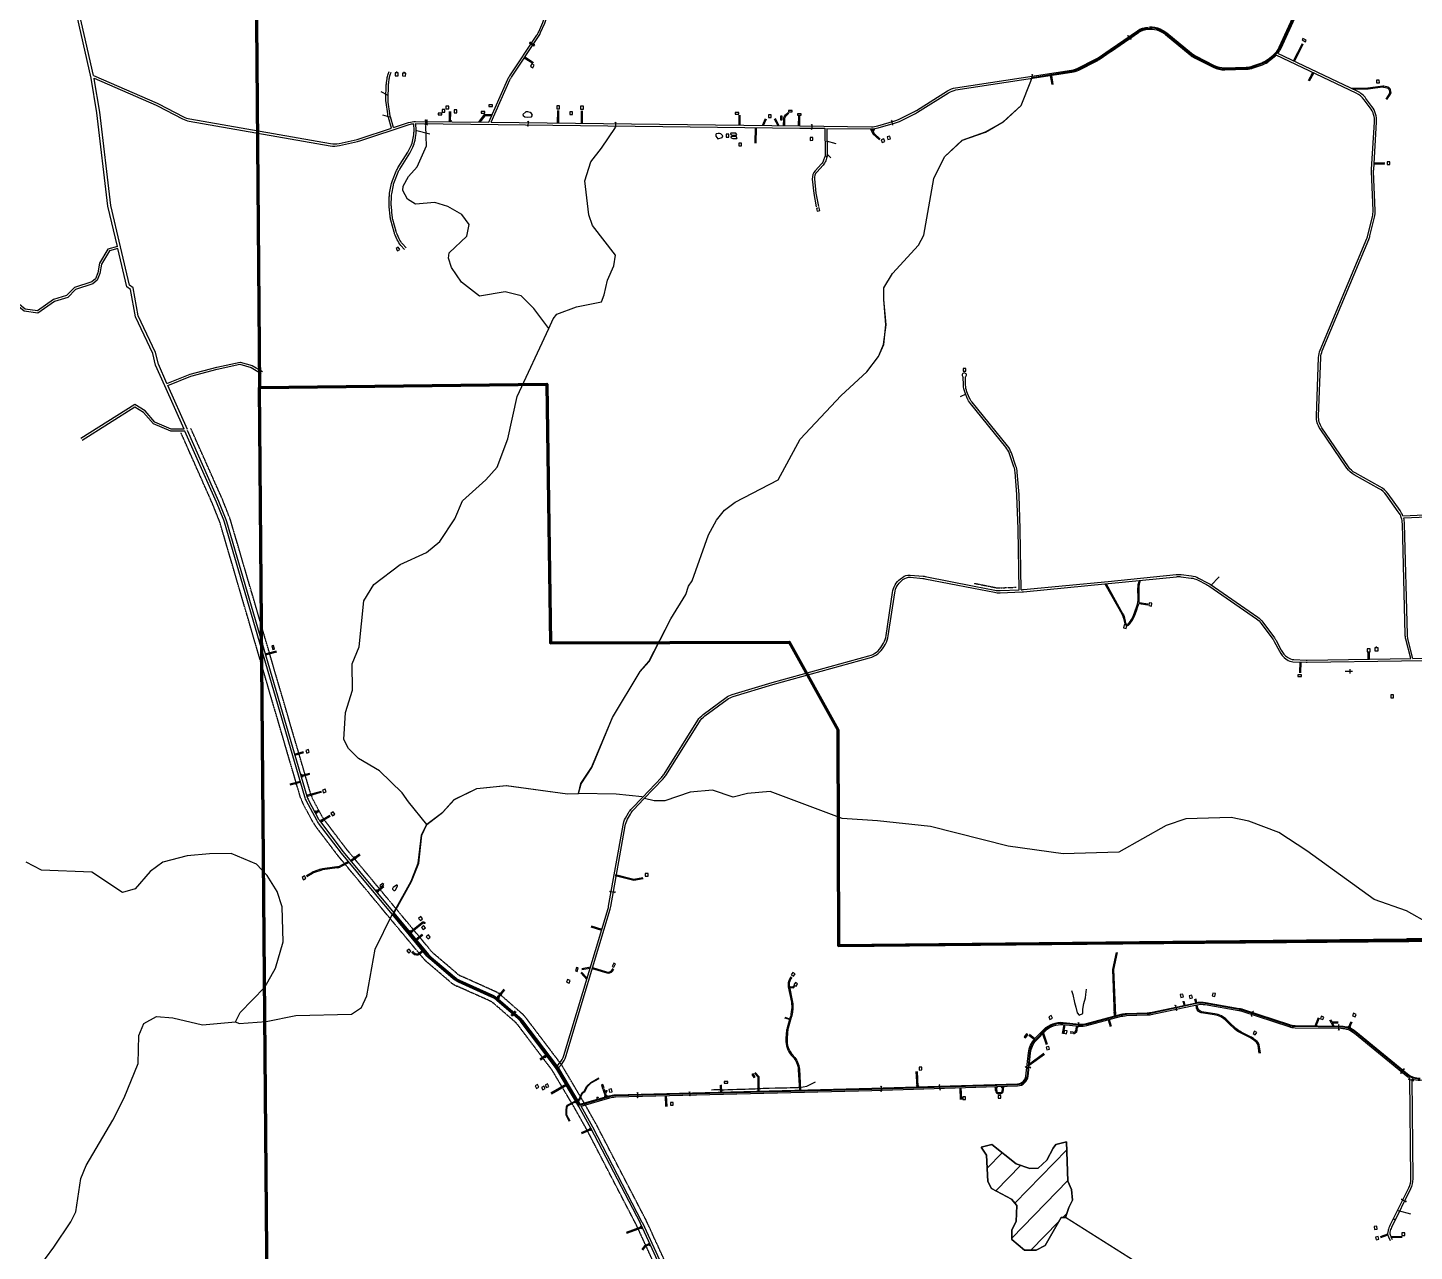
# Model space of a CAD drawing. Header units: inches. Extents: x 2666812 to 2767151, y 580083 to 705712.
# Drawn here: x 2681061 to 2693907, y 652482 to 663811 of the extents above; entities that cross this region are included whole.
import ezdxf

# ---------------------------------------------------------------- set-up
doc = ezdxf.new("R2010")
doc.units = ezdxf.units.IN
doc.header["$MEASUREMENT"] = 0
doc.linetypes.add('PHANTOM', pattern=[2.5, 1.25, -0.25, 0.25, -0.25, 0.25, -0.25])
for name, color, linetype in [('BND-MCD', 42, 'Continuous'), ('HY-SHORE', 5, 'Continuous'), ('PLD-LANDBASE', 252, 'Continuous'), ('PLD-PAR', 1, 'Continuous')]:
    doc.layers.add(name, color=color, linetype=linetype)
doc.layers.add('PLD-REMOTE-BOUNDARY', color=40, linetype='Continuous', lineweight=80)

# ---------------------------------------------------------------- blocks, each defined once
blk = doc.blocks.new('*X14')
at = {"color": 0}
for p, q in [((2689950, 653252), (2690089, 653395)), ((2690207, 652928), (2690687, 653421)), ((2690031, 653041), (2690261, 653278)), ((2690178, 652604), (2690697, 653137)), ((2690651, 652795), (2690690, 652836)), ((2690355, 652492), (2690612, 652756))]:
    blk.add_line(p, q, dxfattribs=at)
blk = doc.blocks.new('DRWAYCULVERT')
for p, q in [((-13, 2), (-10, 0)), ((-10, 0), (-13, -2)), ((-10, 0), (10, 0)), ((13, 2), (10, 0)), ((10, 0), (13, -2))]:
    blk.add_line(p, q)
blk = doc.blocks.new('DWELLING2')
blk.add_lwpolyline([(28, -26), (28, 26), (-23, 26), (-23, -26)], close=True)
blk = doc.blocks.new('HOUSETRL')
blk.add_lwpolyline([(-34, -15), (34, -15), (34, 15), (-34, 15)], close=True)
blk = doc.blocks.new('CULVERT')
for p, q in [((-52, 7), (-41, 0)), ((-41, 0), (-52, -7)), ((-41, 0), (41, 0)), ((52, 7), (41, 0)), ((41, 0), (52, -7))]:
    blk.add_line(p, q)
blk = doc.blocks.new('CULVERT-LONG-PT1')
for p, q in [((-12, 7), (0, 0)), ((0, 0), (-12, -7))]:
    blk.add_line(p, q)
blk = doc.blocks.new('CULVERT-LONG-PT2')
for p, q in [((12, 7), (0, 0)), ((0, 0), (12, -7))]:
    blk.add_line(p, q)
blk = doc.blocks.new('CHURCH')
blk.add_lwpolyline([(-28, -26), (28, -26), (28, 26), (-28, 26)], close=True)
for points in [[(-8, 41), (8, 41)], [(0, 26), (0, 50)]]:
    blk.add_lwpolyline(points)

msp = doc.modelspace()

# ---------------------------------------------------------------- linework, layer by layer
at = {"layer": 'BND-MCD'}
msp.add_lwpolyline([(2693961, 654075, -0.1776), (2693838, 654118), (2693358, 654510, 0.169849), (2693228, 654557), (2692804, 654562, -0.076494), (2692747, 654572), (2692313, 654714, 0.036287), (2692284, 654721), (2691970, 654776, 0.09613), (2691890, 654775), (2691467, 654684, -0.04587), (2691432, 654680), (2691241, 654674, 0.058402), (2691192, 654667), (2690872, 654582, -0.089801), (2690804, 654576), (2690653, 654591, 0.227115), (2690483, 654529), (2690400, 654444, 0.169076), (2690341, 654320), (2690319, 654104, -0.374801), (2690232, 654024), (2688881, 653981), (2686505, 653921, 0.065135), (2686451, 653913), (2686173, 653831), (2685971, 654171, 0.028427), (2685958, 654190), (2685639, 654611, 0.05129), (2685611, 654641), (2685414, 654813, 0.073453), (2685365, 654845), (2685057, 654983, -0.070194), (2685010, 655013), (2684792, 655198, -0.043263), (2684767, 655223), (2684446, 655609), (2684614, 655910), (2684679, 656077), (2684709, 656336), (2684758, 656437), (2684907, 656547), (2685013, 656664), (2685221, 656767), (2685495, 656795), (2686063, 656719), (2686164, 656720), (2686186, 656812), (2686285, 656963), (2686480, 657424), (2686735, 657851), (2686817, 657944), (2687020, 658338), (2687158, 658564), (2687183, 658640), (2687216, 658690), (2687369, 659117), (2687443, 659251), (2687516, 659343), (2687615, 659419), (2688013, 659624), (2688217, 660001), (2688596, 660406), (2688834, 660625), (2688942, 660768), (2688991, 660877), (2689012, 661061), (2688993, 661294), (2688992, 661402), (2689074, 661537), (2689314, 661798), (2689363, 661890), (2689457, 662416), (2689555, 662617), (2689720, 662769), (2689933, 662846), (2690099, 662940), (2690264, 663092), (2690354, 663318), (2690363, 663352), (2690731, 663409, 0.078019), (2690793, 663429), (2690958, 663511, 0.034282), (2690983, 663526), (2691095, 663602, 0.000152), (2691095, 663602), (2691347, 663776, -0.135089), (2691443, 663808), (2691454, 663809, -0.129127), (2691549, 663791), (2691571, 663780, -0.059456), (2691609, 663756), (2691838, 663568, 0.053975), (2691876, 663543), (2692050, 663454, 0.124858), (2692151, 663431), (2692349, 663437, 0.080324), (2692415, 663449), (2692497, 663479, 0.083619), (2692558, 663513), (2692606, 663552, 0.115437), (2692665, 663627), (2692808, 663937, 0.075142)], format="xyb", dxfattribs=at)
at = {"layer": 'HY-SHORE'}
for p, q in [((2690265, 663092), (2690354, 663318)), ((2690354, 663318), (2690357, 663329)), ((2690100, 662940), (2690265, 663092)), ((2684751, 662805), (2684748, 662907)), ((2686377, 662697), (2686505, 662888)), ((2689934, 662847), (2690100, 662940)), ((2684755, 662717), (2684751, 662805)), ((2689554, 662617), (2689719, 662769)), ((2689719, 662769), (2689934, 662847)), ((2684669, 662525), (2684755, 662717)), ((2686279, 662571), (2686377, 662697)), ((2689456, 662416), (2689554, 662617)), ((2684588, 662434), (2684669, 662525)), ((2686223, 662395), (2686279, 662571)), ((2684537, 662304), (2684540, 662345)), ((2684540, 662345), (2684588, 662434)), ((2686260, 662079), (2686223, 662395)), ((2689362, 661890), (2689456, 662416)), ((2684579, 662225), (2684537, 662304)), ((2684655, 662179), (2684579, 662225)), ((2684833, 662193), (2684655, 662179)), ((2684953, 662156), (2684833, 662193)), ((2685083, 662081), (2684953, 662156)), ((2685150, 661988), (2685083, 662081)), ((2686294, 661979), (2686260, 662079)), ((2685128, 661882), (2685150, 661988)), ((2686506, 661707), (2686294, 661979)), ((2684966, 661728), (2685128, 661882)), ((2689313, 661798), (2689362, 661890)), ((2684958, 661678), (2684966, 661728)), ((2686490, 661607), (2686506, 661707)), ((2689074, 661537), (2689313, 661798)), ((2684988, 661590), (2684958, 661678)), ((2685080, 661457), (2684988, 661590)), ((2686433, 661473), (2686490, 661607)), ((2685248, 661327), (2685080, 661457)), ((2686402, 661339), (2686433, 661473)), ((2688993, 661402), (2689074, 661537)), ((2685484, 661367), (2685248, 661327)), ((2685631, 661328), (2685484, 661367)), ((2685749, 661212), (2685631, 661328)), ((2686377, 661272), (2686402, 661339)), ((2688994, 661294), (2688993, 661402)), ((2685888, 661027), (2685749, 661212)), ((2685962, 661159), (2686145, 661228)), ((2686145, 661228), (2686377, 661272)), ((2689013, 661061), (2688994, 661294)), ((2685888, 661027), (2685929, 661117)), ((2685929, 661117), (2685962, 661159)), ((2688990, 660877), (2689013, 661061)), ((2685596, 660396), (2685888, 661027)), ((2688942, 660768), (2688990, 660877)), ((2688835, 660625), (2688942, 660768)), ((2688596, 660406), (2688835, 660625)), ((2685509, 660004), (2685596, 660396)), ((2688217, 660001), (2688596, 660406)), ((2685411, 659744), (2685509, 660004)), ((2688013, 659624), (2688217, 660001)), ((2685304, 659626), (2685411, 659744)), ((2685090, 659432), (2685304, 659626)), ((2687616, 659419), (2688013, 659624)), ((2685017, 659264), (2685090, 659432)), ((2687517, 659343), (2687616, 659419)), ((2684878, 659055), (2685017, 659264)), ((2687369, 659117), (2687442, 659251)), ((2687442, 659251), (2687517, 659343)), ((2684754, 658953), (2684878, 659055)), ((2687216, 658690), (2687369, 659117)), ((2684513, 658842), (2684754, 658953)), ((2684266, 658656), (2684513, 658842)), ((2684175, 658505), (2684266, 658656)), ((2687159, 658565), (2687183, 658640)), ((2687183, 658640), (2687216, 658690)), ((2684131, 658079), (2684175, 658505)), ((2687020, 658338), (2687159, 658565)), ((2686816, 657944), (2687020, 658338)), ((2684066, 657921), (2684131, 658079)), ((2684069, 657679), (2684066, 657921)), ((2686480, 657424), (2686734, 657851)), ((2686734, 657851), (2686816, 657944)), ((2684004, 657470), (2684069, 657679)), ((2683990, 657220), (2684004, 657470)), ((2686286, 656963), (2686480, 657424)), ((2684033, 657137), (2683990, 657220)), ((2684126, 657046), (2684033, 657137)), ((2684319, 656932), (2684126, 657046)), ((2686187, 656811), (2686286, 656963)), ((2684530, 656726), (2684319, 656932)), ((2686163, 656720), (2686187, 656811)), ((2684589, 656643), (2684530, 656726)), ((2685014, 656665), (2685221, 656767)), ((2685221, 656767), (2685496, 656795)), ((2685496, 656795), (2686063, 656718)), ((2686063, 656718), (2686163, 656720)), ((2686514, 656715), (2686163, 656720)), ((2686755, 656689), (2686514, 656715)), ((2687197, 656732), (2686964, 656654)), ((2687405, 656751), (2687197, 656732)), ((2687597, 656686), (2687405, 656751)), ((2687730, 656721), (2687597, 656686)), ((2687938, 656740), (2687730, 656721)), ((2688608, 656489), (2687938, 656740)), ((2684760, 656434), (2684589, 656643)), ((2684907, 656547), (2685014, 656665)), ((2686864, 656653), (2686776, 656675)), ((2686964, 656654), (2686864, 656653)), ((2684712, 656335), (2684760, 656434)), ((2684760, 656434), (2684907, 656547)), ((2688934, 656468), (2688608, 656489)), ((2689426, 656416), (2688934, 656468)), ((2691792, 656485), (2691609, 656424)), ((2692209, 656498), (2691792, 656485)), ((2692375, 656466), (2692209, 656498)), ((2692652, 656361), (2692375, 656466)), ((2684683, 656075), (2684712, 656335)), ((2690145, 656232), (2689426, 656416)), ((2691609, 656424), (2691170, 656177)), ((2692912, 656189), (2692652, 656361)), ((2690654, 656163), (2690145, 656232)), ((2691170, 656177), (2690654, 656163)), ((2693534, 655738), (2692912, 656189)), ((2681188, 656012), (2681045, 656085)), ((2682312, 656084), (2682196, 655999)), ((2682537, 656144), (2682312, 656084)), ((2682744, 656163), (2682537, 656144)), ((2682945, 656166), (2682744, 656163)), ((2683179, 656068), (2682945, 656166)), ((2683280, 655961), (2683179, 656068)), ((2684616, 655907), (2684683, 656075)), ((2681655, 655992), (2681188, 656012)), ((2681940, 655804), (2681655, 655992)), ((2682196, 655999), (2682057, 655839)), ((2683373, 655812), (2683280, 655961)), ((2682057, 655839), (2681940, 655804)), ((2683417, 655671), (2683373, 655812)), ((2684447, 655852), (2684442, 655846)), ((2684443, 655831), (2684452, 655824)), ((2684477, 655872), (2684447, 655852)), ((2684457, 655616), (2684616, 655907)), ((2684467, 655826), (2684471, 655833)), ((2684471, 655833), (2684486, 655865)), ((2684484, 655871), (2684483, 655872)), ((2683429, 655346), (2683417, 655671)), ((2693835, 655633), (2693534, 655738)), ((2684280, 655281), (2684438, 655600)), ((2694053, 655510), (2693835, 655633)), ((2683356, 655104), (2683429, 655346)), ((2684202, 654847), (2684280, 655281)), ((2683258, 654927), (2683356, 655104)), ((2683028, 654692), (2683258, 654927)), ((2684153, 654738), (2684202, 654847)), ((2682137, 654590), (2682254, 654657)), ((2682254, 654657), (2682404, 654643)), ((2682404, 654643), (2682679, 654579)), ((2682987, 654608), (2683028, 654692)), ((2683270, 654611), (2683545, 654664)), ((2683545, 654664), (2684062, 654678)), ((2684062, 654678), (2684153, 654738)), ((2682089, 654481), (2682137, 654590)), ((2682679, 654579), (2682987, 654608)), ((2682987, 654608), (2683021, 654591)), ((2683021, 654591), (2683270, 654611)), ((2682083, 654222), (2682089, 654481)), ((2681954, 653904), (2682083, 654222)), ((2681848, 653695), (2681954, 653904)), ((2681603, 653275), (2681848, 653695)), ((2689993, 653471), (2689893, 653445)), ((2689893, 653445), (2689993, 653471)), ((2690220, 653291), (2689993, 653471)), ((2689993, 653471), (2690220, 653291)), ((2690685, 653496), (2690585, 653470)), ((2690585, 653470), (2690685, 653496)), ((2690697, 653130), (2690685, 653496)), ((2690685, 653496), (2690697, 653130)), ((2689893, 653445), (2689944, 653371)), ((2689944, 653371), (2689893, 653445)), ((2689944, 653371), (2689955, 653129)), ((2689955, 653129), (2689944, 653371)), ((2690560, 653436), (2690503, 653327)), ((2690503, 653327), (2690560, 653436)), ((2690585, 653470), (2690560, 653436)), ((2690560, 653436), (2690585, 653470)), ((2681554, 653157), (2681603, 653275)), ((2690346, 653250), (2690220, 653291)), ((2690220, 653291), (2690346, 653250)), ((2690421, 653251), (2690346, 653250)), ((2690346, 653250), (2690421, 653251)), ((2690503, 653327), (2690421, 653251)), ((2690421, 653251), (2690503, 653327)), ((2681508, 652848), (2681554, 653157)), ((2689955, 653129), (2689990, 653063)), ((2689990, 653063), (2689955, 653129)), ((2690731, 653055), (2690697, 653130)), ((2690697, 653130), (2690731, 653055)), ((2689990, 653063), (2690174, 652965)), ((2690174, 652965), (2689990, 653063)), ((2690174, 652965), (2690225, 652907)), ((2690225, 652907), (2690174, 652965)), ((2690741, 652955), (2690731, 653055)), ((2690731, 653055), (2690741, 652955)), ((2681459, 652756), (2681508, 652848)), ((2690225, 652907), (2690218, 652757)), ((2690218, 652757), (2690225, 652907)), ((2690676, 652796), (2690708, 652888)), ((2690708, 652888), (2690676, 652796)), ((2690708, 652888), (2690741, 652955)), ((2690741, 652955), (2690708, 652888)), ((2681303, 652521), (2681459, 652756)), ((2690218, 652757), (2690177, 652682)), ((2690177, 652682), (2690218, 652757)), ((2690487, 652535), (2690634, 652795)), ((2690634, 652795), (2690487, 652535)), ((2690634, 652795), (2690676, 652796)), ((2690676, 652796), (2690634, 652795)), ((2691322, 652386), (2690676, 652796)), ((2690177, 652682), (2690178, 652590)), ((2690178, 652590), (2690177, 652682)), ((2690178, 652590), (2690296, 652492)), ((2690296, 652492), (2690178, 652590)), ((2681147, 652311), (2681303, 652521)), ((2690296, 652492), (2690405, 652493)), ((2690405, 652493), (2690296, 652492)), ((2690405, 652493), (2690487, 652535)), ((2690487, 652535), (2690405, 652493))]:
    msp.add_line(p, q, dxfattribs=at)
for points in [[(2685695, 663033), (2685675, 663033), (2685648, 663009), (2685652, 662999), (2685667, 662988), (2685693, 662982), (2685727, 662985), (2685739, 663002), (2685727, 663018), (2685715, 663027), (2685695, 663033)], [(2687471, 662831), (2687457, 662833), (2687440, 662830), (2687435, 662822), (2687435, 662806), (2687454, 662783), (2687495, 662794), (2687500, 662810), (2687488, 662823), (2687481, 662828), (2687471, 662831)], [(2687609, 662834), (2687590, 662836), (2687576, 662836), (2687572, 662833), (2687575, 662822), (2687590, 662818), (2687611, 662816), (2687629, 662817), (2687631, 662824), (2687621, 662834), (2687609, 662834)], [(2687612, 662804), (2687592, 662805), (2687579, 662805), (2687575, 662802), (2687577, 662791), (2687593, 662787), (2687614, 662785), (2687632, 662786), (2687634, 662793), (2687624, 662803), (2687612, 662804)]]:
    msp.add_lwpolyline(points, dxfattribs=at)
for centre, radius, start, end in [((2684449, 655839), 10, 138.8024, 230.6381), ((2684458, 655832), 10, 231.2306, 325.9341), ((2684480, 655868), 5, 51.1812, 126.0032), ((2684481, 655867), 5, 335.8894, 51.1812)]:
    msp.add_arc(centre, radius, start, end, dxfattribs=at)
at = {"layer": 'PLD-LANDBASE'}
for p, q in [((2684333, 663222), (2684391, 663189)), ((2684349, 663006), (2684413, 662986)), ((2684785, 662825), (2684652, 662859)), ((2688550, 662735), (2688461, 662761)), ((2688465, 662644), (2688501, 662607)), ((2689704, 660398), (2689755, 660421)), ((2692098, 658728), (2692021, 658646)), ((2683261, 658014), (2683366, 658043)), ((2683264, 658004), (2683368, 658033)), ((2683533, 657086), (2683616, 657109)), ((2683536, 657077), (2683618, 657099)), ((2683586, 656833), (2683490, 656806)), ((2683589, 656823), (2683493, 656797)), ((2683591, 656888), (2683674, 656910)), ((2683594, 656878), (2683676, 656900)), ((2683645, 656704), (2683782, 656744)), ((2683648, 656694), (2683785, 656735)), ((2683722, 656549), (2683760, 656569)), ((2683726, 656540), (2683765, 656560)), ((2683768, 656465), (2683861, 656521)), ((2683774, 656457), (2683866, 656512)), ((2683925, 656042), (2683791, 656023)), ((2684032, 656091), (2683956, 656052)), ((2684039, 656083), (2683959, 656043)), ((2684050, 656101), (2684136, 656162)), ((2684056, 656093), (2684141, 656154)), ((2683695, 655990), (2683641, 655958)), ((2683700, 655981), (2683647, 655949)), ((2683773, 656019), (2683715, 655999)), ((2683775, 656009), (2683719, 655990)), ((2683928, 656033), (2683793, 656014)), ((2686502, 655961), (2686676, 655919)), ((2686505, 655970), (2686677, 655929)), ((2686676, 655919), (2686763, 655933)), ((2686677, 655929), (2686761, 655943)), ((2684288, 655815), (2684355, 655868)), ((2684294, 655807), (2684361, 655860)), ((2684601, 655438), (2684713, 655527)), ((2684608, 655430), (2684719, 655519)), ((2684657, 655372), (2684715, 655418)), ((2684663, 655364), (2684721, 655411)), ((2684738, 655512), (2684733, 655518)), ((2684746, 655518), (2684740, 655525)), ((2686277, 655487), (2686378, 655456)), ((2686280, 655497), (2686380, 655465)), ((2684630, 655243), (2684620, 655254)), ((2684637, 655250), (2684628, 655260)), ((2684719, 655265), (2684691, 655244)), ((2684726, 655257), (2684696, 655236)), ((2686241, 655000), (2686184, 655061)), ((2686244, 655011), (2686191, 655068)), ((2686274, 655112), (2686195, 655098)), ((2686271, 655101), (2686196, 655088)), ((2686291, 655100), (2686425, 655059)), ((2686294, 655110), (2686422, 655070)), ((2686476, 655088), (2686484, 655099)), ((2686480, 655077), (2686492, 655093)), ((2685409, 654830), (2685474, 654908)), ((2685417, 654823), (2685481, 654902)), ((2688117, 654935), (2688152, 654932)), ((2688118, 654925), (2688157, 654922)), ((2688152, 654932), (2688160, 654942)), ((2688157, 654922), (2688168, 654936)), ((2691775, 654760), (2691766, 654797)), ((2691785, 654762), (2691776, 654799)), ((2691882, 654783), (2691874, 654818)), ((2691892, 654785), (2691883, 654820)), ((2691080, 654627), (2691098, 654565)), ((2692988, 654570), (2693020, 654647)), ((2692999, 654570), (2693029, 654644)), ((2690472, 654503), (2690506, 654399)), ((2690659, 654580), (2690645, 654498)), ((2690669, 654579), (2690654, 654497)), ((2690751, 654499), (2690719, 654503)), ((2690748, 654510), (2690720, 654513)), ((2690764, 654514), (2690762, 654513)), ((2690773, 654508), (2690765, 654503)), ((2690775, 654569), (2690772, 654529)), ((2690785, 654568), (2690782, 654524)), ((2690795, 654563), (2690791, 654558)), ((2690796, 654594), (2690793, 654600)), ((2690796, 654594), (2690795, 654563)), ((2690798, 654557), (2690795, 654563)), ((2690800, 654600), (2690796, 654594)), ((2691070, 654625), (2691089, 654562)), ((2693154, 654568), (2693126, 654621)), ((2693145, 654606), (2693134, 654626)), ((2693145, 654606), (2693203, 654606)), ((2693150, 654596), (2693203, 654596)), ((2693166, 654568), (2693150, 654596)), ((2693298, 654555), (2693321, 654611)), ((2693308, 654551), (2693331, 654607)), ((2690385, 654443), (2690337, 654480)), ((2690392, 654450), (2690343, 654488)), ((2690464, 654495), (2690497, 654396)), ((2685864, 654298), (2685806, 654260)), ((2685870, 654290), (2685812, 654251)), ((2690340, 654205), (2690482, 654308)), ((2690341, 654219), (2690476, 654316)), ((2687829, 654094), (2687793, 654132)), ((2687839, 654098), (2687800, 654139)), ((2689300, 654004), (2689293, 654148)), ((2689310, 654005), (2689303, 654148)), ((2686046, 654026), (2685908, 653946)), ((2686051, 654017), (2685913, 653937)), ((2686399, 653985), (2686410, 653952)), ((2687481, 653956), (2687479, 654019)), ((2687491, 653956), (2687489, 654023)), ((2687828, 653964), (2687829, 654094)), ((2687838, 653965), (2687839, 654098)), ((2689696, 653997), (2689701, 653887)), ((2689706, 653997), (2689711, 653887)), ((2690028, 653970), (2690028, 654007)), ((2690038, 653970), (2690038, 654007)), ((2690089, 654009), (2690089, 653970)), ((2690099, 654009), (2690099, 653970)), ((2686120, 653870), (2686127, 653869)), ((2686127, 653869), (2686163, 653887)), ((2686131, 653860), (2686127, 653855)), ((2686131, 653860), (2686168, 653878)), ((2686167, 653892), (2686163, 653887)), ((2686168, 653878), (2686174, 653877)), ((2686390, 653982), (2686413, 653912)), ((2686410, 653952), (2686422, 653977)), ((2686415, 653938), (2686431, 653973)), ((2686415, 653938), (2686423, 653915)), ((2686967, 653923), (2686971, 653822)), ((2686977, 653923), (2686981, 653822)), ((2687193, 653951), (2687189, 653957)), ((2687194, 653923), (2687191, 653917)), ((2687196, 653957), (2687193, 653951)), ((2687193, 653951), (2687194, 653923)), ((2687198, 653918), (2687194, 653923)), ((2690070, 653950), (2690058, 653950)), ((2690070, 653940), (2690059, 653940)), ((2686280, 653620), (2686187, 653578)), ((2686285, 653611), (2686191, 653569)), ((2693876, 652826), (2693761, 652857)), ((2686609, 652658), (2686751, 652711)), ((2686612, 652649), (2686756, 652702)), ((2693660, 652641), (2693591, 652617)), ((2693662, 652631), (2693594, 652607)), ((2693796, 652620), (2693691, 652617)), ((2693796, 652610), (2693695, 652607)), ((2686774, 652534), (2686749, 652499)), ((2686780, 652525), (2686757, 652493)), ((2686824, 652553), (2686774, 652534)), ((2686828, 652544), (2686780, 652525))]:
    msp.add_line(p, q, dxfattribs=at)
for points in [[(2681649, 663345), (2681315, 664821), (2681309, 665298), (2681316, 665400)], [(2681670, 663370), (2681341, 664824), (2681335, 665297), (2681342, 665389)], [(2691258, 663733), (2691279, 663709)], [(2692787, 663504), (2692871, 663667)], [(2692796, 663499), (2692879, 663662)], [(2685661, 663532), (2685741, 663483)], [(2685667, 663541), (2685746, 663491)], [(2690367, 663372), (2690358, 663333)], [(2690535, 663369), (2690549, 663286)], [(2690545, 663370), (2690559, 663287)], [(2692926, 663324), (2692967, 663396)], [(2692935, 663320), (2692976, 663392)], [(2692953, 663379), (2692957, 663386), (2692966, 663371), (2692970, 663378)], [(2681892, 661786), (2681804, 662159), (2681702, 663025), (2681649, 663345)], [(2681677, 663338), (2681675, 663345)], [(2681920, 661783), (2681830, 662164), (2681728, 663029), (2681677, 663338)], [(2684969, 662940), (2684970, 663035)], [(2684979, 662940), (2684980, 663035)], [(2685363, 663005), (2685291, 663007), (2685236, 662937)], [(2685359, 662995), (2685296, 662996), (2685249, 662937)], [(2685970, 662928), (2685971, 663044)], [(2685980, 662928), (2685981, 663044)], [(2686191, 662926), (2686192, 663042)], [(2686201, 662926), (2686202, 663041)], [(2687652, 662909), (2687653, 663003)], [(2687662, 662908), (2687663, 663002)], [(2688203, 662900), (2688205, 662996)], [(2688214, 662902), (2688215, 662996)], [(2684745, 662952), (2684746, 662915)], [(2684759, 662952), (2684760, 662915)], [(2685696, 662939), (2685695, 662904)], [(2686506, 662930), (2686505, 662893)], [(2687801, 662744), (2687803, 662887)], [(2687811, 662744), (2687813, 662887)], [(2687867, 662906), (2687896, 662972)], [(2687878, 662906), (2687905, 662968)], [(2688012, 662904), (2687981, 662966)], [(2688024, 662904), (2687990, 662970)], [(2688324, 662908), (2688324, 662875)], [(2688868, 662875), (2688892, 662829), (2688952, 662772)], [(2688879, 662875), (2688889, 662857)], [(2688889, 662857), (2688897, 662876)], [(2688894, 662846), (2688908, 662877)], [(2689064, 662948), (2689074, 662916)], [(2688894, 662846), (2688900, 662835), (2688959, 662779)], [(2688466, 662616), (2688461, 662620), (2688456, 662621), (2688450, 662621), (2688450, 662621), (2688447, 662622)], [(2693534, 662562), (2693633, 662559)], [(2693534, 662552), (2693632, 662549)], [(2681897, 661767), (2681817, 661745), (2681745, 661623), (2681729, 661535), (2681705, 661473), (2681664, 661441), (2681504, 661389), (2681432, 661315), (2681308, 661278), (2681156, 661170), (2681029, 661187), (2680853, 661330), (2680760, 661419), (2680662, 661459), (2680603, 661541), (2680567, 661636)], [(2681892, 661786), (2681804, 661762), (2681727, 661630), (2681710, 661541), (2681689, 661485), (2681654, 661458), (2681493, 661406), (2681421, 661332), (2681300, 661296), (2681151, 661190), (2681037, 661205), (2680866, 661345), (2680771, 661436), (2680675, 661475), (2680621, 661551), (2680585, 661643)], [(2682331, 660497), (2682246, 660686), (2682220, 660794), (2682058, 661134), (2682014, 661389), (2681980, 661413), (2681897, 661767)], [(2682351, 660516), (2682271, 660695), (2682245, 660803), (2682083, 661143), (2682038, 661404), (2682004, 661429), (2681920, 661783)], [(2682351, 660516), (2682567, 660604), (2682813, 660669), (2683028, 660716), (2683140, 660684), (2683235, 660628)], [(2682359, 660498), (2682573, 660585), (2682817, 660650), (2683027, 660696), (2683132, 660665), (2683225, 660611)], [(2682510, 660095), (2682331, 660497)], [(2682540, 660091), (2682359, 660498)], [(2682510, 660095), (2682390, 660095), (2682239, 660159), (2682148, 660263), (2682053, 660322), (2681554, 660008)], [(2682518, 660075), (2682386, 660076), (2682227, 660143), (2682135, 660248), (2682053, 660299), (2681565, 659991)], [(2691355, 658481), (2691439, 658467)], [(2691357, 658490), (2691441, 658477)], [(2693478, 658026), (2693478, 657965)], [(2693488, 658026), (2693488, 657965)], [(2692846, 657939), (2692844, 657839)], [(2692856, 657938), (2692854, 657839)], [(2693334, 657852), (2693266, 657850)], [(2693313, 657831), (2693313, 657872)], [(2683538, 656821), (2683547, 656824), (2683542, 656808), (2683550, 656810)], [(2683546, 656831), (2683540, 656830)], [(2683555, 656801), (2683549, 656800)], [(2684085, 656130), (2684094, 656136), (2684094, 656116), (2684103, 656123)], [(2691131, 654662), (2691113, 655091), (2691147, 655248)], [(2691141, 654664), (2691123, 655090), (2691158, 655248)], [(2690732, 654898), (2690744, 654859), (2690758, 654786), (2690770, 654741), (2690785, 654690), (2690802, 654667), (2690802, 654667), (2690835, 654683), (2690835, 654723), (2690845, 654776), (2690860, 654829), (2690865, 654859), (2690870, 654909)], [(2685436, 654867), (2685442, 654874), (2685448, 654858), (2685453, 654864)], [(2688119, 654627), (2688076, 654641)], [(2688121, 654632), (2688077, 654646)], [(2691128, 654686), (2691128, 654696), (2691142, 654687), (2691142, 654697)], [(2686217, 653965), (2686242, 654011), (2686277, 654046), (2686351, 654087)], [(2686223, 653961), (2686247, 654007), (2686281, 654041), (2686354, 654081)], [(2687498, 653976), (2687513, 653978), (2687547, 653979), (2687593, 653979), (2687632, 653983), (2687668, 653982), (2687708, 653983), (2687742, 653987), (2687774, 653986), (2687799, 653987), (2687819, 653989), (2687822, 653989)], [(2687846, 653989), (2687854, 653989), (2687876, 653992), (2687929, 653992), (2687986, 653996), (2688039, 653994), (2688093, 653997), (2688124, 654000), (2688146, 653998), (2688178, 654000), (2688194, 654000), (2688203, 654000)], [(2688226, 654002), (2688245, 654005), (2688278, 654011), (2688358, 654050)], [(2686122, 653865), (2686057, 653832), (2686050, 653816), (2686047, 653792), (2686047, 653770), (2686047, 653744), (2686076, 653687)], [(2686125, 653859), (2686063, 653827), (2686057, 653814), (2686054, 653791), (2686054, 653770), (2686054, 653746), (2686082, 653690)], [(2686131, 653860), (2686127, 653869)], [(2686163, 653887), (2686168, 653878)], [(2686165, 653886), (2686169, 653890)], [(2686169, 653890), (2686173, 653898), (2686182, 653920), (2686199, 653953), (2686217, 653965)], [(2686175, 653884), (2686170, 653881)], [(2686175, 653884), (2686179, 653895), (2686188, 653917), (2686204, 653948), (2686223, 653961)], [(2686330, 653907), (2686333, 653898), (2686344, 653911), (2686345, 653903)], [(2687472, 653976), (2687462, 653976), (2687448, 653977), (2687433, 653977), (2687416, 653977), (2687395, 653975)], [(2693713, 652784), (2693716, 652778), (2693724, 652778), (2693727, 652775), (2693730, 652774)], [(2693669, 652617), (2693685, 652583)], [(2693691, 652617), (2693703, 652592)]]:
    msp.add_lwpolyline(points, dxfattribs=at)
for points in [[(2685333, 662936), (2685509, 663336, -0.043603), (2685526, 663366), (2685778, 663742, 0.044924), (2685795, 663774), (2685833, 663861, 0.092282), (2685850, 663933), (2685855, 664053, -0.203961), (2685922, 664195), (2686146, 664392, -0.106634), (2686219, 664433), (2686317, 664463, -0.040718), (2686349, 664470), (2686459, 664485, 0.072768), (2686514, 664501), (2686640, 664558, -0.121229), (2686734, 664576), (2686871, 664568, 0.0647), (2686922, 664572), (2687039, 664596, 0.179056), (2687083, 664623), (2687093, 664637, 0.167579), (2687109, 664683), (2687108, 664874)], [(2685354, 662936), (2685527, 663328, -0.043603), (2685543, 663355), (2685794, 663731, 0.044924), (2685813, 663766), (2685852, 663853, 0.092282), (2685870, 663932), (2685875, 664053, -0.203961), (2685936, 664180), (2686159, 664377, -0.106634), (2686225, 664414), (2686323, 664444, -0.040718), (2686352, 664451), (2686461, 664466, 0.072768), (2686523, 664483), (2686648, 664540, -0.121229), (2686733, 664556), (2686871, 664548, 0.064067), (2686921, 664552), (2687050, 664578, 0.179706), (2687094, 664605), (2687113, 664630, 0.167579), (2687129, 664677), (2687128, 664874)], [(2691453, 663819, -0.129127), (2691553, 663800), (2691575, 663789, -0.059456), (2691615, 663763), (2691844, 663576, 0.053975), (2691880, 663552), (2692054, 663463, 0.124858), (2692150, 663441), (2692349, 663447, 0.080324), (2692412, 663458), (2692494, 663488, 0.083619), (2692552, 663521), (2692600, 663559, 0.115437), (2692656, 663631), (2692798, 663941, 0.075142)], [(2692642, 663572, 0.068681), (2692674, 663623), (2692817, 663933, 0.075142)], [(2685354, 662936), (2688214, 662902, 0.000434), (2688214, 662902), (2688878, 662895, 0.073581), (2688936, 662903), (2689095, 662950, 0.043741), (2689128, 662962), (2689277, 663036, 0.025416), (2689294, 663046), (2689582, 663226, -0.102389), (2689658, 663255), (2690730, 663419, 0.078019), (2690789, 663438), (2690954, 663520, 0.034282), (2690977, 663534), (2691089, 663610, 0.000152), (2691089, 663611), (2691342, 663784, -0.135089), (2691442, 663818)], [(2688465, 662879), (2688877, 662875, 0.073581), (2688941, 662884), (2689101, 662931, 0.043741), (2689137, 662944), (2689286, 663018, 0.025416), (2689305, 663029), (2689593, 663209, -0.102389), (2689661, 663235), (2690733, 663399, 0.078019), (2690798, 663420), (2690963, 663502, 0.034282), (2690989, 663517), (2691100, 663594, 0.000152), (2691101, 663594), (2691353, 663767, -0.135089), (2691443, 663798), (2691455, 663799, -0.129127), (2691544, 663782), (2691567, 663771, -0.059456), (2691603, 663748), (2691831, 663560, 0.053975), (2691871, 663534), (2692045, 663445, 0.124858), (2692151, 663421), (2692349, 663427, 0.080324), (2692418, 663439), (2692501, 663469, 0.083619), (2692564, 663505), (2692613, 663544, 0.022479), (2692627, 663557)], [(2693874, 657970), (2693829, 658149, -0.054901), (2693823, 658193), (2693797, 659218, 0.150885), (2693759, 659330), (2693648, 659485, 0.110391), (2693582, 659543), (2693350, 659672, -0.116896), (2693282, 659734), (2693034, 660096, -0.160867), (2693000, 660217), (2693021, 660758, -0.089202), (2693036, 660827), (2693467, 661860, 0.038091), (2693477, 661889), (2693520, 662063, 0.071146), (2693525, 662119), (2693510, 662480, -0.026183), (2693511, 662501), (2693538, 662938, 0.179132), (2693499, 663071), (2693443, 663145, 0.121217), (2693369, 663205), (2692627, 663557)], [(2693802, 659292, 0.0639), (2693775, 659341), (2693664, 659496, 0.110391), (2693592, 659560), (2693360, 659689, -0.116896), (2693298, 659745), (2693051, 660108, -0.160867), (2693020, 660216), (2693041, 660757, -0.089202), (2693055, 660819), (2693485, 661852, 0.038091), (2693496, 661884), (2693539, 662058, 0.071146), (2693545, 662120), (2693530, 662481, -0.026183), (2693531, 662500), (2693558, 662937, 0.179132), (2693514, 663083), (2693459, 663157, 0.121217), (2693378, 663223), (2692642, 663572)], [(2681670, 663370), (2682259, 663113, -0.016809), (2682271, 663107), (2682504, 662986, 0.076508), (2682562, 662967), (2683867, 662739, 0.098385), (2683945, 662741), (2684112, 662778, 0.024364), (2684131, 662783), (2684432, 662882)], [(2684432, 662882), (2684402, 662981, -0.040837), (2684396, 663013), (2684381, 663120, -0.039723), (2684380, 663152), (2684383, 663282, -0.027553), (2684385, 663304), (2684390, 663339, -0.055862), (2684401, 663383), (2684410, 663406)], [(2684451, 662889), (2684422, 662987, -0.040837), (2684415, 663016), (2684401, 663123, -0.039723), (2684400, 663151), (2684403, 663282, -0.027553), (2684405, 663302), (2684410, 663337, -0.055862), (2684420, 663376), (2684428, 663399)], [(2681675, 663345), (2682251, 663094, -0.016809), (2682262, 663089), (2682495, 662968, 0.076508), (2682558, 662947), (2683863, 662719, 0.098385), (2683949, 662721), (2684116, 662759, 0.024364), (2684137, 662764), (2684596, 662915, -0.059358), (2684638, 662923)], [(2693654, 663146), (2693687, 663196, 0.219421), (2693691, 663221), (2693686, 663239, 0.271134), (2693664, 663260), (2693625, 663269, 0.090125), (2693615, 663270), (2693478, 663253), (2693321, 663250)], [(2693645, 663151), (2693676, 663198, 0.219421), (2693680, 663223), (2693678, 663230, 0.271134), (2693656, 663251), (2693625, 663259, 0.090125), (2693614, 663260), (2693479, 663243), (2693342, 663241)], [(2688064, 662904), (2688066, 662968, -0.203921), (2688082, 663004), (2688106, 663026)], [(2688074, 662904), (2688075, 662963, -0.203921), (2688092, 662999), (2688113, 663019)], [(2684553, 661759), (2684519, 661796, -0.078679), (2684485, 661849), (2684466, 661891, -0.03657), (2684456, 661918), (2684425, 662030, -0.04578), (2684418, 662066), (2684410, 662153, -0.028657), (2684409, 662176), (2684411, 662246, -0.041389), (2684414, 662279), (2684429, 662358, -0.049304), (2684440, 662396), (2684475, 662483, -0.043493), (2684491, 662514), (2684583, 662660), (2684610, 662715, 0.075702), (2684629, 662772), (2684637, 662821, 0.048373), (2684640, 662860), (2684638, 662923)], [(2684568, 661772), (2684534, 661810, -0.078679), (2684503, 661857), (2684484, 661899, -0.03657), (2684475, 661924), (2684444, 662035, -0.04578), (2684438, 662068), (2684430, 662155, -0.028657), (2684429, 662176), (2684431, 662245, -0.041389), (2684434, 662275), (2684449, 662354, -0.049304), (2684459, 662388), (2684494, 662475, -0.043493), (2684508, 662503), (2684600, 662651), (2684628, 662706, 0.075702), (2684649, 662769), (2684657, 662818, 0.048373), (2684660, 662860), (2684658, 662924)], [(2684451, 662889), (2684590, 662934, -0.082388), (2684655, 662944), (2685333, 662936)], [(2684658, 662924), (2688213, 662882, 0.000434), (2688214, 662882), (2688445, 662880)], [(2688445, 662880), (2688449, 662644, -0.086997), (2688443, 662609), (2688435, 662586, -0.103214), (2688414, 662551), (2688356, 662488, 0.213771), (2688330, 662410), (2688343, 662278), (2688366, 662153)], [(2688465, 662879), (2688469, 662644, -0.086997), (2688462, 662603), (2688454, 662580, -0.103214), (2688429, 662538), (2688371, 662474, 0.213771), (2688350, 662412), (2688363, 662281), (2688386, 662156)], [(2690246, 658607), (2690237, 659167, 0.00495), (2690237, 659171), (2690225, 659480, 0.010804), (2690225, 659488), (2690209, 659696, 0.064372), (2690198, 659746), (2690156, 659867, 0.086169), (2690122, 659927), (2689795, 660332, -0.073425), (2689765, 660382), (2689745, 660432, -0.092552), (2689730, 660504), (2689729, 660577)], [(2690266, 658607), (2690257, 659168, 0.00495), (2690257, 659172), (2690245, 659481, 0.010804), (2690245, 659490), (2690228, 659697, 0.064372), (2690217, 659753), (2690174, 659874, 0.086169), (2690138, 659939), (2689810, 660344, -0.073425), (2689784, 660389), (2689763, 660440, -0.092552), (2689750, 660504), (2689749, 660578)], [(2687334, 651443), (2686742, 652732, 0.01205), (2686737, 652741), (2686279, 653622), (2686166, 653823), (2685963, 654166, 0.028427), (2685950, 654185), (2685632, 654604, 0.05129), (2685604, 654634), (2685408, 654804, 0.073453), (2685359, 654836), (2685051, 654975, -0.070194), (2685004, 655005), (2684785, 655191, -0.043263), (2684760, 655216), (2684438, 655603), (2683967, 656169), (2683756, 656447, -0.039729), (2683739, 656474), (2683644, 656651, -0.051441), (2683629, 656689), (2682883, 659234, 0.022752), (2682877, 659251), (2682810, 659419), (2682810, 659419), (2682518, 660075)], [(2682537, 660084), (2682829, 659427), (2682896, 659258, -0.022752), (2682902, 659240), (2683647, 656696, 0.051441), (2683663, 656658), (2683756, 656484, 0.039729), (2683773, 656458), (2683983, 656182), (2684454, 655616, -0.000039), (2684454, 655616), (2684775, 655230, 0.043263), (2684799, 655205), (2685015, 655022, 0.070194), (2685062, 654992), (2685370, 654853, -0.073453), (2685419, 654821), (2685619, 654648, -0.05129), (2685646, 654618), (2685967, 654196, -0.028427), (2685979, 654177), (2686177, 653843), (2686449, 653922, -0.065135), (2686505, 653931), (2688881, 653991), (2690232, 654034, 0.374801), (2690309, 654105), (2690332, 654321, -0.169076), (2690393, 654451), (2690476, 654536, -0.227115), (2690654, 654601), (2690805, 654586, 0.089801), (2690869, 654591), (2691190, 654677, -0.058402), (2691240, 654684), (2691432, 654690, 0.04587), (2691464, 654694), (2691888, 654784, -0.09613), (2691972, 654786), (2692286, 654731, -0.036287), (2692317, 654724), (2692750, 654581, 0.076494), (2692804, 654572), (2693228, 654567, -0.169849), (2693365, 654517), (2693844, 654126, 0.1776), (2693961, 654085)], [(2693802, 659292), (2695008, 659346, 0.251884), (2695090, 659395), (2695109, 659428, 0.135092), (2695123, 659479), (2695124, 659832, -0.400705), (2695162, 659872), (2695253, 659876)], [(2693809, 659273), (2695020, 659327, 0.251884), (2695101, 659376), (2695129, 659422, 0.135092), (2695143, 659473), (2695143, 659822, -0.400705), (2695172, 659852), (2695261, 659856)], [(2693894, 657971), (2693848, 658154, -0.054901), (2693843, 658193), (2693817, 659218, 0.062754), (2693809, 659273, 0.062754)], [(2687958, 657748), (2688855, 657995, 0.198243), (2688975, 658089), (2688990, 658114, 0.093381), (2689014, 658184), (2689073, 658581, -0.190153), (2689146, 658709), (2689164, 658722, -0.193424), (2689235, 658744), (2689357, 658733, -0.024216), (2689376, 658730), (2689828, 658642)], [(2690266, 658607), (2690275, 658608, 0.014385), (2690286, 658609), (2691070, 658685, 0.000711), (2691071, 658685), (2691702, 658748, -0.056074), (2691747, 658748), (2691842, 658736, -0.086499), (2691908, 658716), (2691991, 658673, -0.034042), (2692015, 658659), (2692457, 658353, -0.081779), (2692504, 658308), (2692611, 658163, -0.037367), (2692627, 658138), (2692675, 658048, 0.109951), (2692731, 657982), (2692734, 657981, 0.152972), (2692790, 657961), (2692905, 657957, 0.012666), (2692915, 657957), (2693874, 657970)], [(2687964, 657729), (2688860, 657976, 0.198243), (2688993, 658079), (2689007, 658104, 0.093381), (2689034, 658181), (2689093, 658579, -0.190153), (2689159, 658693), (2689170, 658702, -0.193424), (2689241, 658723), (2689355, 658713, -0.024216), (2689372, 658710), (2689824, 658623)], [(2689824, 658623), (2690018, 658584, 0.058986), (2690070, 658580), (2690275, 658588, 0.014385), (2690288, 658589), (2691072, 658665, 0.000711), (2691073, 658665), (2691704, 658728, -0.056074), (2691744, 658728), (2691839, 658716, -0.086499), (2691899, 658698), (2691982, 658655, -0.034042), (2692003, 658643), (2692446, 658337, -0.081779), (2692488, 658296), (2692595, 658151, -0.037367), (2692610, 658128), (2692657, 658039, 0.109951), (2692719, 657966), (2692727, 657961, 0.152972), (2692783, 657941), (2692904, 657937, 0.012666), (2692915, 657937), (2695537, 657975, -0.039644)], [(2689828, 658642), (2690022, 658603, 0.058986), (2690069, 658600), (2690246, 658607)], [(2691040, 658662), (2691196, 658383, -0.076712), (2691216, 658329), (2691224, 658291, 0.240596), (2691230, 658284), (2691247, 658277, 0.320475), (2691258, 658279), (2691271, 658293, 0.100888), (2691315, 658364), (2691336, 658422)], [(2691051, 658663), (2691205, 658388, -0.076712), (2691226, 658331), (2691233, 658298, 0.240596), (2691239, 658291), (2691244, 658289, 0.320475), (2691255, 658291), (2691264, 658300, 0.100888), (2691305, 658368), (2691337, 658455, 0.095415), (2691349, 658530), (2691347, 658617, -0.098692), (2691360, 658694, -0.098692)], [(2691357, 658490, 0.047934), (2691359, 658530), (2691357, 658617, -0.104955), (2691371, 658695), (2691371, 658695)], [(2691336, 658422), (2691347, 658452, 0.035334), (2691355, 658481, 0.035334)], [(2693894, 657971), (2695537, 657995, -0.039644), (2695569, 657993), (2695879, 657948, -0.044754), (2695913, 657939), (2696413, 657772, -0.023221), (2696430, 657766), (2696752, 657623, -0.036159), (2696778, 657610), (2697456, 657185, -0.05439), (2697490, 657158), (2697702, 656949, 0.055286), (2697737, 656921), (2697790, 656888, 0.068305), (2697840, 656866), (2698098, 656791, 0.027004), (2698119, 656786), (2698399, 656736, 0.050183), (2698438, 656733), (2698876, 656744)], [(2685966, 654196), (2685989, 654223, 0.103869), (2686028, 654295), (2686438, 655655, 0.029112), (2686443, 655678), (2686576, 656427, -0.084944), (2686599, 656491), (2686628, 656543, -0.061282), (2686657, 656582), (2686756, 656685), (2686932, 656870, 0.04972), (2686956, 656901), (2687269, 657399, -0.093816), (2687320, 657453), (2687531, 657609, -0.078698), (2687587, 657638), (2687958, 657748)], [(2685978, 654180), (2686007, 654213, 0.103869), (2686046, 654286), (2686457, 655651, 0.029112), (2686462, 655673), (2686595, 656420, -0.084944), (2686618, 656484), (2686644, 656531, -0.061282), (2686673, 656570), (2686770, 656672), (2686947, 656858, 0.04972), (2686972, 656889), (2687284, 657385, -0.093816), (2687335, 657440), (2687541, 657591, -0.078698), (2687596, 657620), (2687964, 657729)], [(2688131, 655023), (2688119, 655002, 0.184593), (2688107, 654932), (2688136, 654788, -0.082877), (2688138, 654722), (2688132, 654678, -0.037296), (2688126, 654649), (2688097, 654550, 0.055218), (2688089, 654506), (2688086, 654444, 0.204489), (2688138, 654296), (2688147, 654286, -0.173122), (2688200, 654163), (2688211, 653974)], [(2688139, 655018), (2688129, 655001, 0.184593), (2688117, 654930), (2688146, 654788, -0.082877), (2688148, 654723), (2688142, 654676, -0.037296), (2688135, 654647), (2688107, 654548, 0.055218), (2688099, 654505), (2688096, 654448, 0.204489), (2688148, 654300), (2688157, 654290, -0.173122), (2688210, 654167), (2688221, 653974)], [(2686188, 653825), (2686454, 653903, -0.065135), (2686505, 653911), (2688881, 653971), (2690232, 654014, 0.374801), (2690329, 654103), (2690351, 654318, -0.169076), (2690407, 654437), (2690490, 654522, -0.227115), (2690652, 654581), (2690803, 654566, 0.089801), (2690874, 654572), (2691195, 654658, -0.058402), (2691241, 654664), (2691432, 654670, 0.04587), (2691469, 654674), (2691892, 654765, -0.09613), (2691969, 654766), (2692282, 654712, -0.036287), (2692310, 654705), (2692744, 654562, 0.076494), (2692804, 654552), (2693228, 654547, -0.169849), (2693352, 654502), (2693831, 654110, 0.048809), (2693864, 654088, 0.048809)], [(2692471, 654316), (2692460, 654387, 0.186156), (2692442, 654418), (2692421, 654436, 0.055808), (2692383, 654460), (2692296, 654504, -0.071476), (2692249, 654536), (2692190, 654591), (2692167, 654614, 0.164961), (2692053, 654672), (2691954, 654687), (2691932, 654691, -0.330401), (2691890, 654733), (2691886, 654763)], [(2692481, 654317), (2692469, 654393, 0.186156), (2692452, 654424), (2692426, 654444, 0.055808), (2692389, 654469), (2692302, 654512, -0.071476), (2692255, 654544), (2692197, 654598), (2692172, 654623, 0.164961), (2692058, 654682), (2691956, 654697), (2691940, 654699, -0.330401), (2691899, 654742), (2691896, 654765)], [(2693864, 654088), (2693873, 653156, -0.118351), (2693853, 653065), (2693682, 652721, 0.059779), (2693666, 652677), (2693661, 652657, 0.169183), (2693665, 652624), (2693669, 652617)], [(2693884, 654079), (2693893, 653152, -0.118351), (2693872, 653061), (2693701, 652716, 0.059779), (2693685, 652671), (2693682, 652659, 0.169183), (2693686, 652627), (2693691, 652617)], [(2693884, 654079, 0.100044), (2693962, 654065), (2694746, 654079, -0.20801), (2694894, 654018), (2695044, 653862, -0.1011), (2695087, 653794), (2695219, 653450, -0.091587), (2695232, 653379), (2695232, 653253, 0.129649), (2695258, 653155), (2695269, 653136, 0.19226), (2695385, 653043), (2696219, 652790, 0.07467), (2696278, 652781), (2696524, 652782)], [(2687431, 651315), (2687361, 651435, -0.023611), (2687352, 651452), (2686760, 652741, 0.01205), (2686755, 652749), (2686297, 653632), (2686188, 653825)]]:
    msp.add_lwpolyline(points, format="xyb", dxfattribs=at)
at = {"layer": 'PLD-LANDBASE', "linetype": 'PHANTOM'}
for points in [[(2687298, 651426), (2686705, 652715, 0.01205), (2686702, 652722), (2686244, 653603), (2686131, 653803), (2685928, 654145, 0.028427), (2685918, 654161), (2685600, 654580, 0.05129), (2685578, 654604), (2685382, 654774, 0.073453), (2685343, 654800), (2685035, 654938, -0.070194), (2684978, 654974), (2684759, 655161, -0.043263), (2684730, 655190), (2684407, 655577), (2683936, 656144), (2683724, 656423, -0.039729), (2683704, 656455), (2683609, 656632, -0.051441), (2683590, 656677), (2682844, 659223, 0.022752), (2682840, 659236), (2682773, 659404), (2682482, 660059)], [(2687388, 651469), (2686796, 652757, 0.01205), (2686791, 652768), (2686332, 653651), (2686218, 653853), (2686014, 654197, 0.028427), (2685998, 654220), (2685678, 654642, 0.05129), (2685645, 654678), (2685446, 654852, 0.073453), (2685387, 654890), (2685079, 655028, -0.070194), (2685041, 655052), (2684825, 655236, -0.043263), (2684805, 655255), (2684484, 655641, 0.000039), (2684484, 655641), (2684014, 656206), (2683805, 656482, -0.039729), (2683791, 656503), (2683698, 656677, -0.051441), (2683686, 656707), (2682940, 659252, 0.022752), (2682933, 659272), (2682866, 659442), (2682573, 660100)], [(2689832, 658667), (2690027, 658628, 0.058986), (2690068, 658625), (2690220, 658631)]]:
    msp.add_lwpolyline(points, format="xyb", dxfattribs=at)
at = {"layer": 'PLD-LANDBASE'}
for centre, radius, start, end in [((2689738, 660595), 20, 302.6213, 242.596), ((2683911, 656141), 100, 278.0472, 297.0445), ((2683914, 656132), 100, 278.0472, 297.0445), ((2683747, 655905), 100, 108.8082, 121.2168), ((2683751, 655896), 100, 108.8082, 121.2168), ((2683805, 655924), 100, 98.0472, 108.8082), ((2683807, 655915), 100, 98.0472, 108.8082), ((2684725, 655511), 20, 43.1639, 128.5556), ((2684725, 655511), 10, 43.1639, 128.5556), ((2684667, 655276), 50, 221.7477, 305.9882), ((2684667, 655276), 40, 221.7477, 305.9882), ((2686436, 655118), 50, 252.8873, 323.0164), ((2686440, 655107), 50, 252.8873, 323.0164), ((2690751, 654529), 20, 262.3865, 304.9348), ((2690753, 654519), 20, 262.3865, 304.9348), ((2690752, 654530), 20, 304.9348, 356.2772), ((2690762, 654525), 20, 304.9348, 356.2772), ((2690058, 653970), 30, 179.582, 271.1807), ((2690058, 653970), 20, 179.582, 271.1807), ((2690069, 653970), 20, 271.1807, 0.0953), ((2690069, 653970), 30, 271.1807, 0.0953)]:
    msp.add_arc(centre, radius, start, end, dxfattribs=at)
at = {"layer": 'PLD-REMOTE-BOUNDARY'}
for points in [[(2683143, 668376), (2683209, 660479), (2683213, 660479), (2685871, 660510), (2685905, 658115), (2688114, 658122), (2688565, 657310), (2688574, 655312), (2691206, 655339), (2696510, 655381), (2693837, 655366), (2697959, 655389), (2698164, 655702), (2698630, 655904), (2701809, 656148), (2701814, 655418), (2704446, 655441), (2704471, 652803), (2704516, 650178), (2705678, 649048), (2706238, 648404)], [(2686048, 642079), (2686013, 644739), (2683365, 644733), (2683319, 647387), (2683312, 647397), (2683319, 647397), (2683209, 660479), (2683213, 660479), (2685871, 660510), (2685905, 658115), (2688114, 658122), (2688565, 657310), (2688574, 655312), (2693837, 655366), (2697959, 655389), (2697953, 653571), (2697209, 653566), (2697209, 652409), (2697385, 652409), (2697385, 650573), (2696562, 650110), (2696595, 647462), (2696695, 642121)]]:
    msp.add_lwpolyline(points, dxfattribs=at)

# ---------------------------------------------------------------- block references
at = {"layer": 'HY-SHORE'}
msp.add_blockref('*X14', (0, 0), dxfattribs=at)
at = {"layer": 'PLD-LANDBASE'}
for name, p, xscale, yscale, zscale, rotation in [('CULVERT', (2685730, 663657), 0.5, 0.5, 0.5, 327.5595381763305), ('CULVERT', (2685736, 663665), 0.5, 0.5, 0.5, 327.5595381763305), ('CULVERT-LONG-PT1', (2691258, 663733), 0.5, 0.5, 0.5, 312.0998948887603), ('CULVERT-LONG-PT2', (2691279, 663709), 0.5, 0.5, 0.5, 312.0998948887603), ('CULVERT-LONG-PT1', (2690367, 663372), 0.4999999999999999, 0.4999999999999999, 0.4999999999999999, 256.1951887963458), ('CULVERT-LONG-PT2', (2690358, 663333), 0.4999999999999999, 0.4999999999999999, 0.4999999999999999, 256.1951887963458), ('CULVERT-LONG-PT1', (2684745, 662952), 0.5, 0.5, 0.5, 270.8014350936533), ('CULVERT-LONG-PT2', (2684746, 662915), 0.5, 0.5, 0.5, 270.8014350936533), ('CULVERT-LONG-PT1', (2684759, 662952), 0.5, 0.5, 0.5, 270.8014350936533), ('CULVERT-LONG-PT2', (2684760, 662915), 0.5, 0.5, 0.5, 270.8014350936533), ('CULVERT-LONG-PT2', (2685695, 662904), 0.5, 0.5, 0.5, 267.3233150996761), ('CULVERT-LONG-PT1', (2685696, 662939), 0.5, 0.5, 0.5, 267.3233150996761), ('CULVERT-LONG-PT2', (2686505, 662893), 0.5, 0.5, 0.5, 267.509533844586), ('CULVERT-LONG-PT1', (2686506, 662930), 0.5, 0.5, 0.5, 267.509533844586), ('CULVERT-LONG-PT2', (2688324, 662875), 0.4999999999999999, 0.4999999999999999, 0.4999999999999999, 269.2833123421455), ('CULVERT-LONG-PT1', (2688324, 662908), 0.4999999999999999, 0.4999999999999999, 0.4999999999999999, 269.2833123421455), ('CULVERT-LONG-PT1', (2689064, 662948), 0.4999999999999999, 0.4999999999999999, 0.4999999999999999, 286.2212827951759), ('CULVERT-LONG-PT2', (2689074, 662916), 0.4999999999999999, 0.4999999999999999, 0.4999999999999999, 286.2212827951759), ('CULVERT', (2686477, 655810), 0.4999999999999999, 0.4999999999999999, 0.4999999999999999, 350.8927211803253), ('CULVERT', (2691699, 654734), 0.5, 0.5, 0.5, 282.4760374770443), ('CULVERT', (2685557, 654688), 0.5, 0.5, 0.5, 47.82896273731334), ('CULVERT', (2685566, 654680), 0.5, 0.5, 0.5, 47.82896273731334), ('CULVERT', (2692407, 654683), 0.5, 0.5, 0.5, 70.75643138100273), ('CULVERT', (2693208, 654557), 0.4999999999999999, 0.4999999999999999, 0.4999999999999999, 92.69090454112063), ('CULVERT', (2690328, 654185), 0.5, 0.5, 0.5, 352.3844596978981), ('CULVERT', (2693797, 654151), 0.5, 0.5, 0.5, 53.43630544338808), ('CULVERT', (2688967, 653984), 0.4999999999999999, 0.4999999999999999, 0.4999999999999999, 271.9445336200135), ('CULVERT', (2689509, 653999), 0.5, 0.5, 0.5, 280.1485411699592), ('CULVERT', (2693875, 654069), 0.5, 0.5, 0.5, 345.0998556148025), ('CULVERT', (2686710, 653926), 0.5, 0.5, 0.5, 270.7097418036298), ('CULVERT', (2693809, 652952), 0.5, 0.5, 0.5, 331.9848538430509)]:
    msp.add_blockref(name, p, dxfattribs=dict(at, xscale=xscale, yscale=yscale, zscale=zscale, rotation=rotation))
for p in [(2684975, 662948), (2690034, 653999), (2690094, 654001), (2687485, 653975)]:
    msp.add_blockref('DRWAYCULVERT', p, dxfattribs=at)
for p, rotation in [((2683604, 656886), 284.8017903275856), ((2683732, 656548), 296.7998602613482), ((2683786, 656469), 303.7010939089857), ((2684300, 655818), 309.2619271412847), ((2684611, 655440), 309.3014559856023), ((2685420, 654834), 320.3666378533603), ((2693305, 654558), 338.2065567281999), ((2685853, 654284), 306.3542668411276), ((2687833, 653989), 0.4337395792520027), ((2688214, 654001), 4.837756207020433), ((2689304, 654015), 2.890241844447142), ((2686416, 653921), 16.1213792901279), ((2686274, 653611), 296.2170177039899), ((2686743, 652702), 294.0192888638734), ((2686818, 652545), 292.8419410833331)]:
    msp.add_blockref('DRWAYCULVERT', p, dxfattribs=dict(at, rotation=rotation))
at = {"layer": 'PLD-PAR'}
for name, p, xscale, yscale, zscale, rotation in [('HOUSETRL', (2692887, 663697), 0.5000000000932407, 0.5000000000932407, 0.5000000000932407, 330.6440546771668), ('CHURCH', (2684479, 663380), 0.4999999999512058, 0.4999999999512058, 0.4999999999512058, 357.6148453943459), ('CHURCH', (2684548, 663378), 0.4999999999512058, 0.4999999999512058, 0.4999999999512058, 357.6148453943459), ('DWELLING2', (2685735, 663460), 0.5000000000990249, 0.5000000000990249, 0.5000000000990249, 327.3914713528023), ('DWELLING2', (2693569, 663314), 0.4999999998127435, 0.4999999998127435, 0.4999999998127435, 1.100952970585719), ('DWELLING2', (2687938, 662993), 0.5, 0.5, 0.5, 180), ('HOUSETRL', (2688043, 662975), 0.5, 0.5, 0.5, 90), ('DWELLING2', (2688321, 662782), 0.4999999999359335, 0.4999999999359335, 0.4999999999359335, 0.8278864353470261), ('DWELLING2', (2688984, 662765), 0.5000000001030144, 0.5000000001030144, 0.5000000001030144, 16.92096924053414), ('DWELLING2', (2689038, 662792), 0.5000000001030144, 0.5000000001030144, 0.5000000001030144, 16.92096924053414), ('DWELLING2', (2688384, 662128), 0.4999999999478957, 0.4999999999478957, 0.4999999999478957, 14.24456558493138), ('DWELLING2', (2684490, 661762), 0.5000000000117559, 0.5000000000117559, 0.5000000000117559, 35.150079993899), ('DWELLING2', (2691461, 658472), 0.4999999998241418, 0.4999999998241418, 0.4999999998241418, 351.0495651449543), ('DWELLING2', (2691228, 658266), 0.4999999999440167, 0.4999999999440167, 0.4999999999440167, 345.6235943468259), ('HOUSETRL', (2683334, 658073), 0.5, 0.5, 0.5, 286.2386292193766), ('DWELLING2', (2693484, 658045), 0.5, 0.5, 0.5, 90), ('DWELLING2', (2683652, 657110), 0.4999999999999999, 0.4999999999999999, 0.4999999999999999, 19.33721677675805), ('DWELLING2', (2683808, 656744), 0.5, 0.5, 0.5, 18.42789854542532), ('DWELLING2', (2683886, 656532), 0.5, 0.5, 0.5, 34.40803660537484), ('DWELLING2', (2683619, 655939), 0.5, 0.5, 0.5, 32.29523647525524), ('HOUSETRL', (2684341, 655872), 0.5, 0.5, 0.5, 39.56051721105529), ('DWELLING2', (2684699, 655562), 0.5, 0.5, 0.5, 39.32924631853443), ('DWELLING2', (2684726, 655479), 0.4999999999999999, 0.4999999999999999, 0.4999999999999999, 40.33062454835111), ('DWELLING2', (2684771, 655392), 0.5, 0.5, 0.5, 39.32924631853443), ('DWELLING2', (2684591, 655261), 0.5, 0.5, 0.5, 39.22627606532199), ('HOUSETRL', (2686491, 655131), 0.5, 0.5, 0.5, 65.16807481401294), ('HOUSETRL', (2686149, 655092), 0.5, 0.5, 0.5, 73.57131628690007), ('DWELLING2', (2688152, 655047), 0.5, 0.5, 0.5, 326.0145509222972), ('DWELLING2', (2686069, 654982), 0.5, 0.5, 0.5, 339.9032950498214), ('DWELLING2', (2688175, 654954), 0.5, 0.5, 0.5, 326.0145509222972), ('DWELLING2', (2691752, 654848), 0.5, 0.5, 0.5, 12.57808675864337), ('DWELLING2', (2691835, 654838), 0.5, 0.5, 0.5, 12.57808675864337), ('DWELLING2', (2692048, 654858), 0.5, 0.5, 0.5, 347.5775221619965), ('DWELLING2', (2690536, 654646), 0.5, 0.5, 0.5, 25.50494919078774), ('DWELLING2', (2693052, 654644), 0.5, 0.5, 0.5, 339.5507048868645), ('DWELLING2', (2693351, 654669), 0.4999999999999999, 0.4999999999999999, 0.4999999999999999, 337.9238925025307), ('DWELLING2', (2690674, 654512), 0.5, 0.5, 0.5, 349.5267626381578), ('DWELLING2', (2692430, 654504), 0.5, 0.5, 0.5, 324.8445292723749), ('HOUSETRL', (2690310, 654476), 0.5, 0.5, 0.5, 54.31276863682839), ('DWELLING2', (2690510, 654362), 0.4999999999999999, 0.4999999999999999, 0.4999999999999999, 16.69288362845007), ('HOUSETRL', (2687784, 654108), 0.5, 0.5, 0.5, 123.2751452276314), ('DWELLING2', (2689331, 654174), 0.5, 0.5, 0.5, 2.336354733299804), ('DWELLING2', (2685778, 654007), 0.5, 0.5, 0.5, 28.29100392260721), ('DWELLING2', (2685837, 653994), 0.5, 0.5, 0.5, 28.29100392260721), ('DWELLING2', (2685870, 654014), 0.5, 0.5, 0.5, 28.29100392260721), ('HOUSETRL', (2686388, 654009), 0.5, 0.5, 0.5, 106.3291152637847), ('DWELLING2', (2686459, 653970), 0.5, 0.5, 0.5, 8.649048544142328), ('DWELLING2', (2687029, 653846), 0.5, 0.5, 0.5, 90), ('DWELLING2', (2689735, 653900), 0.5, 0.5, 0.5, 2.289859084227877), ('DWELLING2', (2693548, 652699), 0.5, 0.5, 0.5, 5.573000462567483), ('DWELLING2', (2693562, 652603), 0.5, 0.5, 0.5, 18.02750715713199), ('DWELLING2', (2693804, 652641), 0.5, 0.5, 0.5, 359.8744013905607)]:
    msp.add_blockref(name, p, dxfattribs=dict(at, xscale=xscale, yscale=yscale, zscale=zscale, rotation=rotation))
at = {"layer": 'PLD-PAR', "xscale": 0.5, "yscale": 0.5, "zscale": 0.5}
for name, p in [('HOUSETRL', (2684882, 663013)), ('DWELLING2', (2684912, 663042)), ('DWELLING2', (2684947, 663073)), ('DWELLING2', (2685024, 663037)), ('HOUSETRL', (2685280, 663028)), ('HOUSETRL', (2685350, 663090)), ('DWELLING2', (2685974, 663074)), ('DWELLING2', (2686094, 663021)), ('DWELLING2', (2686195, 663072)), ('HOUSETRL', (2687632, 663019)), ('HOUSETRL', (2688125, 663039)), ('HOUSETRL', (2688209, 663008)), ('DWELLING2', (2687543, 662812)), ('DWELLING2', (2687661, 662730)), ('DWELLING2', (2693666, 662558)), ('DWELLING2', (2689738, 660643)), ('CHURCH', (2693557, 658056)), ('HOUSETRL', (2692844, 657811)), ('DWELLING2', (2693701, 657620)), ('DWELLING2', (2686794, 655968)), ('HOUSETRL', (2687530, 654046)), ('DWELLING2', (2690063, 653912))]:
    msp.add_blockref(name, p, dxfattribs=at)

doc.saveas('drawing.dxf')
